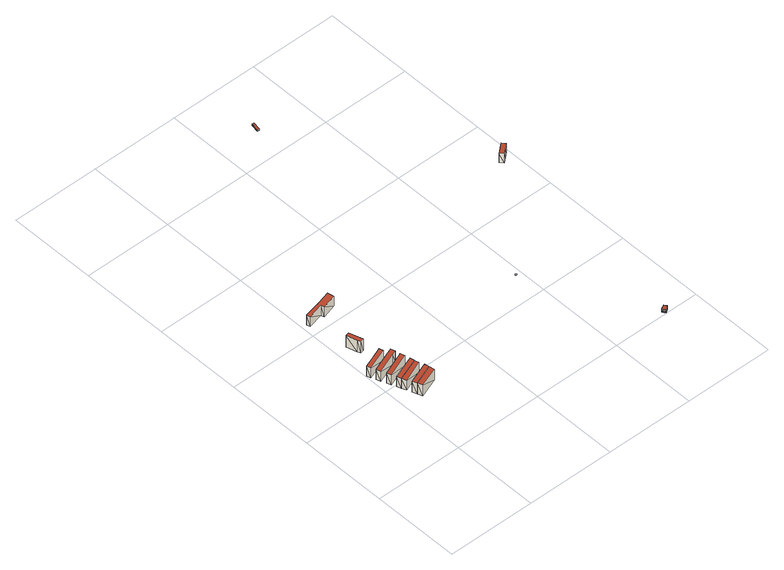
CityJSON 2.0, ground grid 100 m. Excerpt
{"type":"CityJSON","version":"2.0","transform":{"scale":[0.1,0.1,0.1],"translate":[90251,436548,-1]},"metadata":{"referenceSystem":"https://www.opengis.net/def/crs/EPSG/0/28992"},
"CityObjects":{
"building1":{"type":"Building","attributes":{"+height_valid":1,"+groundHeight":0,"measuredHeight":13,"+function":"Industry","+org_car_parking_spaces":32,"+total_area":279,"+min_car_parking_spaces":0},"geometry":[{"type":"MultiSurface","lod":"1.2","boundaries":[[[0,1,2,3,4]],[[5,6,7,8,9]],[[0,6,5]],[[0,1,6]],[[1,7,6]],[[1,2,7]],[[2,8,7]],[[2,3,8]],[[3,9,8]],[[3,4,9]],[[4,5,9]],[[4,0,5]]],"semantics":{"surfaces":[{"type":"GroundSurface"},{"type":"RoofSurface"},{"type":"WallSurface"}],"values":[0,1,2,2,2,2,2,2,2,2,2,2]}}]},
"building2":{"type":"Building","attributes":{"+height_valid":1,"+groundHeight":0,"measuredHeight":13,"+function":"Industry","+org_car_parking_spaces":14,"+total_area":283,"+min_car_parking_spaces":0},"geometry":[{"type":"MultiSurface","lod":"1.2","boundaries":[[[10,11,12,13,14,15]],[[16,17,18,19,20,21]],[[10,17,16]],[[10,11,17]],[[11,18,17]],[[11,12,18]],[[12,19,18]],[[12,13,19]],[[13,20,19]],[[13,14,20]],[[14,21,20]],[[14,15,21]],[[15,16,21]],[[15,10,16]]],"semantics":{"surfaces":[{"type":"GroundSurface"},{"type":"RoofSurface"},{"type":"WallSurface"}],"values":[0,1,2,2,2,2,2,2,2,2,2,2,2,2]}}]},
"building3":{"type":"Building","attributes":{"+height_valid":1,"+groundHeight":0,"measuredHeight":13,"+function":"Industry","+org_car_parking_spaces":39,"+total_area":288,"+min_car_parking_spaces":0},"geometry":[{"type":"MultiSurface","lod":"1.2","boundaries":[[[22,23,24,25,26,27]],[[28,29,30,31,32,33]],[[22,29,28]],[[22,23,29]],[[23,30,29]],[[23,24,30]],[[24,31,30]],[[24,25,31]],[[25,32,31]],[[25,26,32]],[[26,33,32]],[[26,27,33]],[[27,28,33]],[[27,22,28]]],"semantics":{"surfaces":[{"type":"GroundSurface"},{"type":"RoofSurface"},{"type":"WallSurface"}],"values":[0,1,2,2,2,2,2,2,2,2,2,2,2,2]}}]},
"building4":{"type":"Building","attributes":{"+height_valid":1,"+groundHeight":0,"measuredHeight":13,"+function":"Industry","+org_car_parking_spaces":1,"+total_area":140,"+min_car_parking_spaces":0},"geometry":[{"type":"MultiSurface","lod":"1.2","boundaries":[[[34,35,36,37]],[[38,39,40,41]],[[34,39,38]],[[34,35,39]],[[35,40,39]],[[35,36,40]],[[36,41,40]],[[36,37,41]],[[37,38,41]],[[37,34,38]]],"semantics":{"surfaces":[{"type":"GroundSurface"},{"type":"RoofSurface"},{"type":"WallSurface"}],"values":[0,1,2,2,2,2,2,2,2,2]}}]},
"building5":{"type":"Building","attributes":{"+height_valid":1,"+groundHeight":0,"measuredHeight":13,"+function":"Industry","+org_car_parking_spaces":25,"+total_area":304,"+min_car_parking_spaces":0},"geometry":[{"type":"MultiSurface","lod":"1.2","boundaries":[[[42,35,34,43,44]],[[45,39,38,46,47]],[[42,39,45]],[[42,35,39]],[[35,38,39]],[[35,34,38]],[[34,46,38]],[[34,43,46]],[[43,47,46]],[[43,44,47]],[[44,45,47]],[[44,42,45]]],"semantics":{"surfaces":[{"type":"GroundSurface"},{"type":"RoofSurface"},{"type":"WallSurface"}],"values":[0,1,2,2,2,2,2,2,2,2,2,2]}}]},
"building6":{"type":"Building","attributes":{"+height_valid":1,"+groundHeight":0,"measuredHeight":14,"+function":"Industry","+org_car_parking_spaces":7,"+total_area":182,"+min_car_parking_spaces":0},"geometry":[{"type":"MultiSurface","lod":"1.2","boundaries":[[[48,49,50,51]],[[52,53,54,55]],[[48,53,52]],[[48,49,53]],[[49,54,53]],[[49,50,54]],[[50,55,54]],[[50,51,55]],[[51,52,55]],[[51,48,52]]],"semantics":{"surfaces":[{"type":"GroundSurface"},{"type":"RoofSurface"},{"type":"WallSurface"}],"values":[0,1,2,2,2,2,2,2,2,2]}}]},
"building7":{"type":"Building","attributes":{"+height_valid":1,"+groundHeight":0,"measuredHeight":14,"+function":"Industry","+org_car_parking_spaces":29,"+total_area":106,"+min_car_parking_spaces":0},"geometry":[{"type":"MultiSurface","lod":"1.2","boundaries":[[[56,57,51,50]],[[58,59,55,54]],[[56,59,58]],[[56,57,59]],[[57,55,59]],[[57,51,55]],[[51,54,55]],[[51,50,54]],[[50,58,54]],[[50,56,58]]],"semantics":{"surfaces":[{"type":"GroundSurface"},{"type":"RoofSurface"},{"type":"WallSurface"}],"values":[0,1,2,2,2,2,2,2,2,2]}}]},
"building8":{"type":"Building","attributes":{"+height_valid":1,"+groundHeight":0,"measuredHeight":15,"+function":"Industry","+org_car_parking_spaces":46,"+total_area":40,"+min_car_parking_spaces":0},"geometry":[{"type":"MultiSurface","lod":"1.2","boundaries":[[[60,61,62,63,64,65]],[[66,67,68,69,70,71]],[[60,67,66]],[[60,61,67]],[[61,68,67]],[[61,62,68]],[[62,69,68]],[[62,63,69]],[[63,70,69]],[[63,64,70]],[[64,71,70]],[[64,65,71]],[[65,66,71]],[[65,60,66]]],"semantics":{"surfaces":[{"type":"GroundSurface"},{"type":"RoofSurface"},{"type":"WallSurface"}],"values":[0,1,2,2,2,2,2,2,2,2,2,2,2,2]}}]},
"building9":{"type":"Building","attributes":{"+height_valid":1,"+groundHeight":0,"measuredHeight":13,"+function":"Industry","+org_car_parking_spaces":34,"+total_area":481,"+min_car_parking_spaces":0},"geometry":[{"type":"MultiSurface","lod":"1.2","boundaries":[[[72,73,74,75,76,77,78,79,80,81]],[[82,83,84,85,86,87,88,89,90,91]],[[72,83,82]],[[72,73,83]],[[73,84,83]],[[73,74,84]],[[74,85,84]],[[74,75,85]],[[75,86,85]],[[75,76,86]],[[76,87,86]],[[76,77,87]],[[77,88,87]],[[77,78,88]],[[78,89,88]],[[78,79,89]],[[79,90,89]],[[79,80,90]],[[80,91,90]],[[80,81,91]],[[81,82,91]],[[81,72,82]]],"semantics":{"surfaces":[{"type":"GroundSurface"},{"type":"RoofSurface"},{"type":"WallSurface"}],"values":[0,1,2,2,2,2,2,2,2,2,2,2,2,2,2,2,2,2,2,2,2,2]}}]},
"building10":{"type":"Building","attributes":{"+height_valid":1,"+groundHeight":0,"measuredHeight":0,"+function":"Industry","+org_car_parking_spaces":45,"+total_area":2,"+min_car_parking_spaces":0},"geometry":[{"type":"MultiSurface","lod":"1.2","boundaries":[[[92,93,94,95,96,97,98,99,100,101,102,103,104,105,106,107,108,109,110,111,112,113,114,115]]],"semantics":{"surfaces":[{"type":"GroundSurface"}],"values":[0]}}]},
"building11":{"type":"Building","attributes":{"+height_valid":1,"+groundHeight":-1,"measuredHeight":3,"+function":"Industry","+org_car_parking_spaces":39,"+total_area":19,"+min_car_parking_spaces":0},"geometry":[{"type":"MultiSurface","lod":"1.2","boundaries":[[[116,117,118,119,120,121,122,123,124,125,126,127,128,129,130,131,132]],[[133,134,135,136,137,138,139,140,141,142,143,144,145,146,147,148,149]],[[116,134,133]],[[116,117,134]],[[117,135,134]],[[117,118,135]],[[118,136,135]],[[118,119,136]],[[119,137,136]],[[119,120,137]],[[120,138,137]],[[120,121,138]],[[121,139,138]],[[121,122,139]],[[122,140,139]],[[122,123,140]],[[123,141,140]],[[123,124,141]],[[124,142,141]],[[124,125,142]],[[125,143,142]],[[125,126,143]],[[126,144,143]],[[126,127,144]],[[127,145,144]],[[127,128,145]],[[128,146,145]],[[128,129,146]],[[129,147,146]],[[129,130,147]],[[130,148,147]],[[130,131,148]],[[131,149,148]],[[131,132,149]],[[132,133,149]],[[132,116,133]]],"semantics":{"surfaces":[{"type":"GroundSurface"},{"type":"RoofSurface"},{"type":"WallSurface"}],"values":[0,1,2,2,2,2,2,2,2,2,2,2,2,2,2,2,2,2,2,2,2,2,2,2,2,2,2,2,2,2,2,2,2,2,2,2]}}]},
"building12":{"type":"Building","attributes":{"+height_valid":1,"+groundHeight":0,"measuredHeight":2,"+function":"Industry","+org_car_parking_spaces":3,"+total_area":14,"+min_car_parking_spaces":0},"geometry":[{"type":"MultiSurface","lod":"1.2","boundaries":[[[150,151,152,153]],[[154,155,156,157]],[[150,155,154]],[[150,151,155]],[[151,156,155]],[[151,152,156]],[[152,157,156]],[[152,153,157]],[[153,154,157]],[[153,150,154]]],"semantics":{"surfaces":[{"type":"GroundSurface"},{"type":"RoofSurface"},{"type":"WallSurface"}],"values":[0,1,2,2,2,2,2,2,2,2]}}]},
"building13":{"type":"Building","attributes":{"+height_valid":1,"+groundHeight":0,"measuredHeight":12,"+function":"Industry","+org_car_parking_spaces":25,"+total_area":116,"+min_car_parking_spaces":0},"geometry":[{"type":"MultiSurface","lod":"1.2","boundaries":[[[158,159,160,161,162]],[[163,164,165,166,167]],[[158,164,163]],[[158,159,164]],[[159,165,164]],[[159,160,165]],[[160,166,165]],[[160,161,166]],[[161,167,166]],[[161,162,167]],[[162,163,167]],[[162,158,163]]],"semantics":{"surfaces":[{"type":"GroundSurface"},{"type":"RoofSurface"},{"type":"WallSurface"}],"values":[0,1,2,2,2,2,2,2,2,2,2,2]}}]}
},
"vertices":[
[3,1270,10],[119,1314,10],[246,1363,10],[258,1315,10],[21,1224,10],[3,1270,140],[119,1314,140],[246,1363,140],[258,1315,140],[21,1224,140],
[281,1214,10],[58,1127,10],[38,1178,10],[269,1267,10],[323,1289,10],[336,1235,10],[281,1214,140],[58,1127,140],[38,1178,140],[269,1267,140],[323,1289,140],[336,1235,140],
[360,1134,10],[361,1131,10],[98,1026,10],[78,1076,10],[294,1161,10],[348,1184,10],[360,1134,140],[361,1131,140],[98,1026,140],[78,1076,140],[294,1161,140],[348,1184,140],
[135,930,10],[387,1024,10],[399,974,10],[155,878,10],[135,930,140],[387,1024,140],[399,974,140],[155,878,140],
[386,1029,10],[117,977,10],[374,1077,10],[386,1029,140],[117,977,140],[374,1077,140],
[436,804,10],[216,721,10],[195,777,10],[425,865,10],[436,804,150],[216,721,150],[195,777,150],[425,865,150],
[175,828,10],[412,919,10],[175,828,150],[412,919,150],
[165,1694,10],[202,1576,10],[213,1541,10],[172,1528,10],[161,1563,10],[124,1681,10],[165,1694,160],[202,1576,160],[213,1541,160],[172,1528,160],[161,1563,160],[124,1681,160],
[400,2180,10],[405,2156,10],[244,2111,10],[235,2145,10],[61,2105,10],[51,2147,10],[225,2187,10],[225,2183,10],[237,2186,10],[392,2229,10],[400,2180,140],[405,2156,140],[244,2111,140],[235,2145,140],[61,2105,140],[51,2147,140],[225,2187,140],[225,2183,140],[237,2186,140],[392,2229,140],
[1931,1325,10],[1933,1326,10],[1936,1327,10],[1939,1327,10],[1942,1325,10],[1944,1324,10],[1946,1321,10],[1947,1318,10],[1947,1317,10],[1947,1314,10],[1946,1312,10],[1944,1310,10],[1941,1308,10],[1938,1307,10],[1936,1307,10],[1933,1308,10],[1932,1309,10],[1929,1311,10],[1928,1312,10],[1927,1315,10],[1927,1317,10],[1927,1320,10],[1928,1321,10],[1929,1323,10],
[2666,28,0],[2651,18,0],[2652,17,0],[2633,4,0],[2625,15,0],[2621,13,0],[2611,28,0],[2614,30,0],[2606,42,0],[2626,56,0],[2626,55,0],[2641,65,0],[2643,61,0],[2655,69,0],[2665,54,0],[2675,40,0],[2664,32,0],[2666,28,40],[2651,18,40],[2652,17,40],[2633,4,40],[2625,15,40],[2621,13,40],[2611,28,40],[2614,30,40],[2606,42,40],[2626,56,40],[2626,55,40],[2641,65,40],[2643,61,40],[2655,69,40],[2665,54,40],[2675,40,40],[2664,32,40],
[1457,4429,10],[1482,4425,10],[1469,4336,10],[1445,4340,10],[1457,4429,30],[1482,4425,30],[1469,4336,30],[1445,4340,30],
[2823,2514,10],[2927,2606,10],[2960,2566,10],[2907,2520,10],[2857,2477,10],[2823,2514,130],[2927,2606,130],[2960,2566,130],[2907,2520,130],[2857,2477,130]
]}
